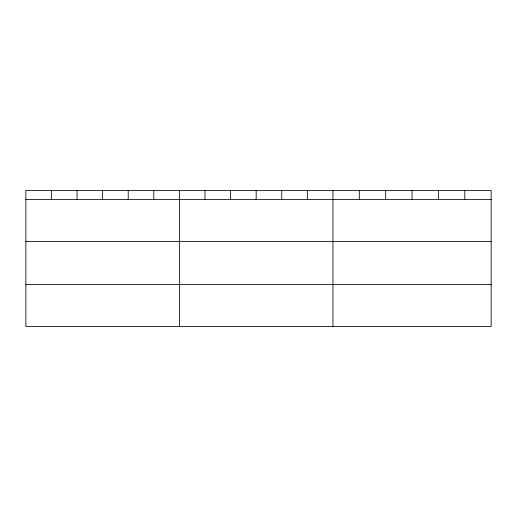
<?xml version="1.0" encoding="UTF-8"?>
<svg xmlns="http://www.w3.org/2000/svg" width="517" height="517" viewBox="0 0 517 517"><rect width="100%" height="100%" fill="white"/><g stroke="black" fill="none" stroke-linecap="round" stroke-linejoin="round"><path stroke-width="0.78" d="M491.15 241.458L491.15 190.573L25.85 190.573L25.85 326.427L491.15 326.427L491.15 241.458L25.85 241.458M25.85 199.614L491.15 199.614M25.85 284.576L491.15 284.576M464.783 190.573L464.783 199.614M438.416 190.573L438.416 199.614M412.049 190.573L412.049 199.614M385.682 190.573L385.682 199.614M359.315 190.573L359.315 199.614M332.948 190.573L332.948 326.427M307.356 190.573L307.356 199.614M281.765 190.573L281.765 199.614M256.173 190.573L256.173 199.614M230.582 190.573L230.582 199.614M204.99 190.573L204.99 199.614M179.399 190.573L179.399 326.427M153.808 190.573L153.808 199.614M128.216 190.573L128.216 199.614M102.625 190.573L102.625 199.614M77.033 190.573L77.033 199.614M51.441 190.573L51.441 199.614"/></g></svg>
